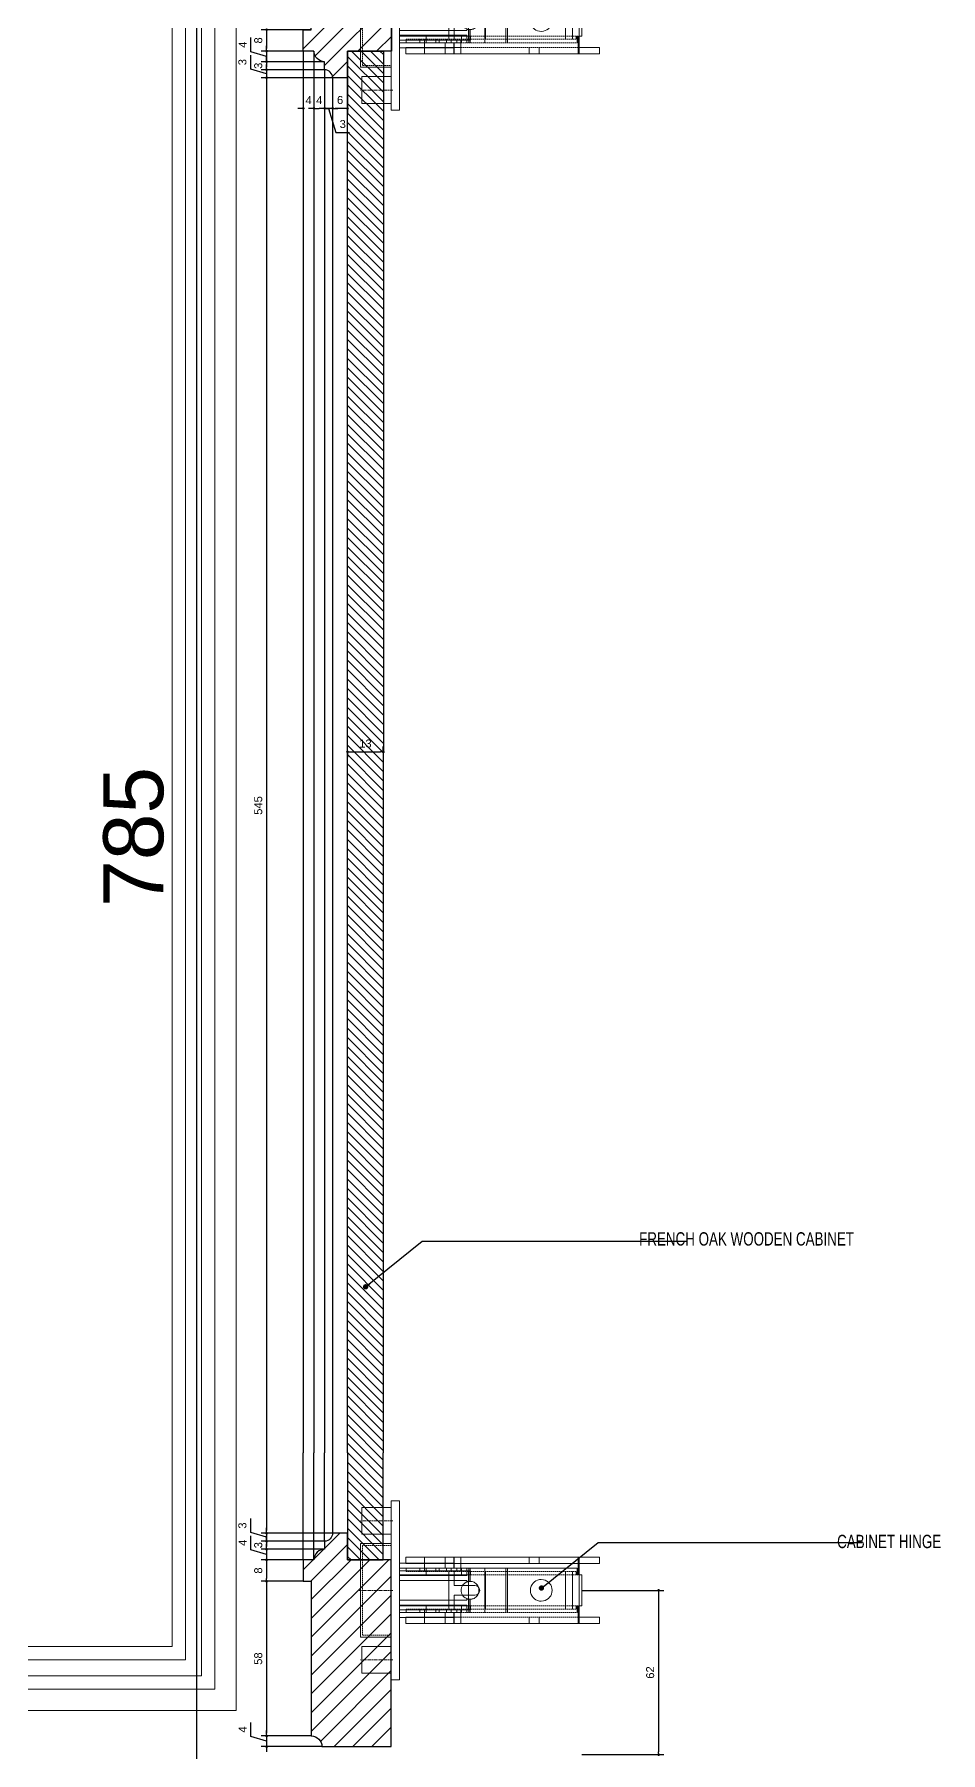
# Model space of a CAD drawing. Header units: inches. Extents: x 274057 to 444617, y 485849 to 635630.
# Drawn here: x 373181 to 373520, y 516564 to 517208 of the extents above; entities that cross this region are included whole.
import ezdxf

# ---------------------------------------------------------------- set-up
doc = ezdxf.new("R2010")
doc.units = ezdxf.units.IN
doc.header["$MEASUREMENT"] = 0
doc.linetypes.add('CENTER', pattern=[2, 1.25, -0.25, 0.25, -0.25])
doc.linetypes.add('DASHED', pattern=[0.75, 0.5, -0.25])
for name, color, linetype in [('CQ PANEL DIMENSION', 1, 'Continuous'), ('CQ Sheet text', 3, 'Continuous'), ('CQ SPOT DETAILS', 40, 'Continuous'), ('CQ Wood plan', 23, 'Continuous'), ('CQ Wood Section', 60, 'Continuous'), ('Layer7', 8, 'Continuous')]:
    doc.layers.add(name, color=color, linetype=linetype)
doc.styles.add('DIM 50', font='romans.shx', dxfattribs={"width": 0.75, "height": 100})
doc.styles.get("Standard").update_dxf_attribs({"font": 'arial.ttf'})
doc.dimstyles.new('chester 15', dxfattribs={"dimscale": 0.15, "dimtxt": 150, "dimasz": 100, "dimexe": 100, "dimexo": 0, "dimgap": 80, "dimtad": 1, "dimdec": 0, "dimzin": 0, "dimdsep": 46, "dimtxsty": 'Standard', "dimblk": 'DOT', "dimcen": 100, "dimclrd": 1, "dimclre": 1, "dimclrt": 3, "dimadec": 0, "dimazin": 0, "dimtfac": 1, "dimtdec": 0, "dimtofl": 0, "dimtmove": 0, "dimatfit": 3, "dimfxl": 1, "dimtolj": 1, "dimtzin": 0, "dimlwd": -1, "dimarcsym": 0})
doc.dimstyles.new('CQ 2', dxfattribs={"dimscale": 0.02, "dimtxt": 150, "dimasz": 50, "dimexe": 100, "dimexo": 0, "dimgap": 80, "dimtad": 1, "dimdec": 0, "dimzin": 0, "dimdsep": 46, "dimtxsty": 'Standard', "dimblk": 'DOT', "dimcen": 100, "dimclrd": 1, "dimclre": 1, "dimclrt": 3, "dimadec": 0, "dimazin": 0, "dimtfac": 1, "dimtdec": 0, "dimtofl": 0, "dimtmove": 0, "dimatfit": 3, "dimfxl": 1, "dimtolj": 1, "dimtzin": 0, "dimlwd": -1, "dimarcsym": 0})
doc.dimstyles.get("Standard").update_dxf_attribs({"dimtxt": 0.18, "dimasz": 0.18, "dimexe": 0.18, "dimexo": 0.0625, "dimgap": 0.09, "dimtad": 0, "dimtih": 1, "dimtoh": 1, "dimdec": 4, "dimzin": 0, "dimdsep": 46, "dimtxsty": 'Standard', "dimcen": 0.09, "dimadec": 0, "dimazin": 0, "dimtfac": 1, "dimtdec": 4, "dimtofl": 0, "dimtmove": 0, "dimatfit": 3, "dimfxl": 1, "dimtolj": 1, "dimtzin": 0, "dimarcsym": 0})

# ---------------------------------------------------------------- blocks, each defined once
blk = doc.blocks.new('Hettich Sensys 8645i 110deg side')
at = {"layer": 'Defpoints', "linetype": 'Continuous', "lineweight": 0}
for p, q in [((120.73, -44.65), (117.73, -44.65)), ((117.73, -44.65), (117.73, -111.81)), ((120.73, -44.65), (120.73, -111.81)), ((106.73, -47.23), (106.73, -57.23)), ((117.73, -47.23), (106.73, -47.23)), ((106.73, -57.23), (117.73, -57.23)), ((106.23, -60.73), (106.23, -95.73)), ((117.73, -60.73), (106.23, -60.73)), ((120.73, -68.08), (140.86, -68.08)), ((120.73, -69.94), (141.26, -69.94)), ((123.14, -65.82), (123.14, -68.08)), ((123.14, -65.82), (195.79, -65.82)), ((123.14, -68.08), (123.14, -68.13)), ((140.86, -68.13), (123.14, -68.13)), ((123.35, -69.96), (123.35, -70.86)), ((143.8, -69.96), (123.35, -69.96)), ((128.42, -69.96), (128.42, -71.23)), ((130.14, -68.08), (130.14, -69.94)), ((130.18, -65.82), (130.18, -68.08)), ((130.18, -68.13), (130.18, -69.94)), ((130.21, -69.96), (130.21, -70.86)), ((130.81, -69.96), (130.81, -70.86)), ((134.41, -69.96), (134.41, -70.86)), ((135.6, -69.96), (135.6, -70.86)), ((137.95, -65.82), (137.95, -68.08)), ((137.95, -68.13), (137.95, -69.94)), ((138.38, -69.96), (138.38, -70.86)), ((140.17, -69.96), (140.17, -70.86)), ((140.86, -68.08), (141.26, -68.08)), ((140.86, -68.13), (143.8, -68.13)), ((141.18, -65.82), (141.18, -68.08)), ((141.18, -68.13), (141.18, -69.94)), ((141.26, -68.08), (141.26, -65.82)), ((141.26, -69.94), (141.26, -68.13)), ((142.31, -69.96), (142.31, -70.86)), ((143.8, -65.82), (143.8, -70.86)), ((143.8, -68.13), (188.18, -68.13)), ((143.8, -69.96), (187.37, -69.96)), ((144.03, -69.96), (144.03, -72.73)), ((145.98, -69.96), (145.98, -72.73)), ((146.84, -69.96), (146.84, -74.9)), ((147.34, -69.96), (147.34, -74.88)), ((152.73, -69.96), (152.73, -78.23)), ((160.67, -69.96), (160.67, -78.23)), ((161.23, -69.96), (161.23, -78.23)), ((169.45, -65.82), (169.45, -68.13)), ((173.09, -65.82), (173.09, -68.13)), ((187.37, -69.96), (187.37, -72.43)), ((187.76, -65.82), (187.76, -72.43)), ((188.18, -65.82), (188.18, -78.23)), ((188.18, -68.13), (195.79, -68.13)), ((195.78, -65.82), (195.78, -68.13)), ((195.79, -68.13), (195.79, -65.82)), ((120.73, -70.86), (147.41, -70.86)), ((120.73, -72.38), (147.41, -72.38)), ((140.42, -72.73), (120.73, -72.73)), ((140.42, -74.55), (120.73, -74.55)), ((123.35, -70.86), (123.35, -71.23)), ((130.21, -70.86), (130.21, -71.23)), ((130.81, -70.86), (130.81, -71.23)), ((130.81, -70.86), (130.81, -72.38)), ((131.45, -72.38), (131.45, -72.43)), ((139.29, -72.43), (131.45, -72.43)), ((132.89, -72.38), (132.89, -72.43)), ((134.41, -70.86), (134.41, -71.23)), ((135.6, -70.86), (135.6, -71.23)), ((135.95, -72.38), (135.95, -72.43)), ((137.42, -72.38), (137.42, -72.43)), ((138.38, -70.86), (138.38, -71.23)), ((139.29, -71.23), (139.29, -72.38)), ((139.29, -72.38), (139.29, -72.73)), ((139.29, -72.73), (139.29, -74.55)), ((139.29, -74.55), (139.29, -78.23)), ((140.42, -72.73), (145.98, -72.73)), ((140.42, -74.55), (145.98, -74.55)), ((141.28, -71.23), (141.28, -76.41)), ((149.04, -76.41), (141.28, -76.41)), ((145.98, -74.55), (145.98, -75.11)), ((146.64, -70.86), (146.64, -72.38)), ((146.64, -72.38), (146.64, -78.23)), ((147.41, -72.38), (147.41, -70.86)), ((153.03, -71.23), (153.03, -78.23)), ((182.97, -71.23), (182.97, -78.23)), ((185.62, -71.23), (185.62, -78.23)), ((187.06, -71.23), (187.06, -72.43)), ((188.18, -72.43), (189.17, -72.43)), ((189.15, -72.43), (189.15, -78.23)), ((189.17, -78.23), (189.17, -72.43)), ((140.42, -81.9), (120.73, -81.9)), ((139.29, -81.9), (139.29, -78.23)), ((139.29, -83.73), (139.29, -81.9)), ((140.42, -81.9), (145.98, -81.9)), ((141.28, -85.23), (141.28, -80.04)), ((149.04, -80.04), (141.28, -80.04)), ((145.98, -81.9), (145.98, -81.34)), ((146.64, -84.08), (146.64, -78.23)), ((146.84, -86.5), (146.84, -81.56)), ((147.34, -86.5), (147.34, -81.58)), ((152.73, -86.5), (152.73, -78.23)), ((153.03, -85.23), (153.03, -78.23)), ((160.67, -86.5), (160.67, -78.23)), ((161.23, -86.5), (161.23, -78.23)), ((182.97, -85.23), (182.97, -78.23)), ((185.62, -85.23), (185.62, -78.23)), ((188.18, -90.63), (188.18, -78.23)), ((189.15, -84.03), (189.15, -78.23)), ((189.17, -78.23), (189.17, -84.03)), ((140.42, -83.73), (120.73, -83.73)), ((120.73, -84.08), (147.41, -84.08)), ((120.73, -85.59), (147.41, -85.59)), ((120.73, -86.51), (141.26, -86.51)), ((120.73, -88.38), (140.86, -88.38)), ((123.14, -88.38), (123.14, -88.33)), ((140.86, -88.33), (123.14, -88.33)), ((123.14, -90.63), (123.14, -88.38)), ((123.35, -85.59), (123.35, -85.23)), ((123.35, -86.5), (123.35, -85.59)), ((143.8, -86.5), (123.35, -86.5)), ((128.42, -86.5), (128.42, -85.23)), ((130.14, -88.38), (130.14, -86.51)), ((130.18, -88.33), (130.18, -86.51)), ((130.18, -90.63), (130.18, -88.38)), ((130.21, -85.59), (130.21, -85.23)), ((130.21, -86.5), (130.21, -85.59)), ((130.81, -85.59), (130.81, -84.08)), ((130.81, -85.59), (130.81, -85.23)), ((130.81, -86.5), (130.81, -85.59)), ((131.45, -84.08), (131.45, -84.03)), ((139.29, -84.03), (131.45, -84.03)), ((132.89, -84.08), (132.89, -84.03)), ((134.41, -85.59), (134.41, -85.23)), ((134.41, -86.5), (134.41, -85.59)), ((135.6, -85.59), (135.6, -85.23)), ((135.6, -86.5), (135.6, -85.59)), ((135.95, -84.08), (135.95, -84.03)), ((137.42, -84.08), (137.42, -84.03)), ((137.95, -88.33), (137.95, -86.51)), ((137.95, -90.63), (137.95, -88.38)), ((138.38, -85.59), (138.38, -85.23)), ((138.38, -86.5), (138.38, -85.59)), ((139.29, -84.08), (139.29, -83.73)), ((139.29, -85.23), (139.29, -84.08)), ((140.17, -86.5), (140.17, -85.59)), ((140.42, -83.73), (145.98, -83.73)), ((140.86, -88.33), (143.8, -88.33)), ((140.86, -88.38), (141.26, -88.38)), ((141.18, -88.33), (141.18, -86.51)), ((141.18, -90.63), (141.18, -88.38)), ((141.26, -86.51), (141.26, -88.33)), ((141.26, -88.38), (141.26, -90.63)), ((142.31, -86.5), (142.31, -85.59)), ((143.8, -90.63), (143.8, -85.59)), ((144.03, -86.5), (144.03, -83.73)), ((145.98, -86.5), (145.98, -83.73)), ((146.64, -85.59), (146.64, -84.08)), ((147.41, -84.08), (147.41, -85.59)), ((169.45, -90.63), (169.45, -88.33)), ((173.09, -90.63), (173.09, -88.33)), ((187.06, -85.23), (187.06, -84.03)), ((187.37, -86.5), (187.37, -84.03)), ((187.76, -90.63), (187.76, -84.03)), ((188.18, -84.03), (189.17, -84.03)), ((188.18, -88.33), (195.79, -88.33)), ((195.78, -90.63), (195.78, -88.33)), ((195.79, -88.33), (195.79, -90.63)), ((106.23, -95.73), (117.73, -95.73)), ((123.14, -90.63), (195.79, -90.63)), ((106.73, -99.23), (106.73, -109.23)), ((117.73, -99.23), (106.73, -99.23)), ((106.73, -109.23), (117.73, -109.23)), ((117.73, -111.81), (120.73, -111.81))]:
    blk.add_line(p, q, dxfattribs=at)
at = {"layer": 'Defpoints', "linetype": 'CENTER', "lineweight": 0}
for p, q in [((118.28, -52.23), (106.18, -52.23)), ((118.3, -78.23), (105.65, -78.23)), ((118.28, -104.23), (106.18, -104.23))]:
    blk.add_line(p, q, dxfattribs=at)
at = {"layer": 'Defpoints', "linetype": 'DASHED', "lineweight": 0}
for p, q in [((106.88, -61.43), (106.88, -95.03)), ((117.73, -61.43), (106.88, -61.43)), ((123.35, -71.23), (187.06, -71.23)), ((139.29, -72.43), (188.18, -72.43)), ((123.35, -85.23), (187.06, -85.23)), ((139.29, -84.03), (188.18, -84.03)), ((143.8, -86.5), (187.37, -86.5)), ((143.8, -88.33), (188.18, -88.33)), ((106.88, -95.03), (117.73, -95.03))]:
    blk.add_line(p, q, dxfattribs=at)
at = {"layer": 'Defpoints', "linetype": 'Continuous', "lineweight": 0}
for points in [[(143.88, -78.23, 0), (143.89, -77.91, 0), (143.93, -77.64, 0), (143.98, -77.39, 0), (144.03, -77.21, 0)], [(145.98, -75.11, 0), (145.72, -75.23, 0), (145.46, -75.38, 0), (145.22, -75.54, 0), (144.99, -75.73, 0), (144.78, -75.93, 0), (144.59, -76.15, 0), (144.42, -76.39, 0), (144.27, -76.64, 0), (144.14, -76.91, 0), (144.04, -77.18, 0), (144.03, -77.21, 0)], [(147.34, -74.88, 0), (147.3, -74.87, 0), (147.2, -74.87, 0), (147.07, -74.88, 0), (146.91, -74.89, 0), (146.84, -74.9, 0)], [(147.34, -74.88, 0), (147.42, -74.88, 0), (147.58, -74.89, 0), (147.8, -74.92, 0), (148.08, -74.98, 0), (148.39, -75.08, 0), (148.73, -75.23, 0), (149.04, -75.41, 0), (149.35, -75.63, 0), (149.64, -75.89, 0), (149.9, -76.19, 0), (150.15, -76.58, 0), (150.35, -76.99, 0), (150.51, -77.51, 0), (150.58, -78.05, 0), (150.57, -78.23, 0)], [(173.92, -74.17, 0), (173.23, -74.23, 0), (172.57, -74.4, 0), (171.94, -74.68, 0), (171.37, -75.07, 0), (170.87, -75.54, 0), (170.46, -76.1, 0), (170.15, -76.71, 0), (169.95, -77.36, 0), (169.86, -78.04, 0), (169.87, -78.23, 0)], [(177.97, -78.23, 0), (177.98, -78.16, 0), (177.91, -77.48, 0), (177.73, -76.83, 0), (177.45, -76.22, 0), (177.07, -75.66, 0), (176.59, -75.18, 0), (176.05, -74.77, 0), (175.44, -74.46, 0), (174.78, -74.26, 0), (173.92, -74.17, 0)], [(143.88, -78.23, 0), (143.89, -78.55, 0), (143.93, -78.82, 0), (143.98, -79.06, 0), (144.03, -79.25, 0)], [(145.98, -81.34, 0), (145.72, -81.22, 0), (145.46, -81.08, 0), (145.22, -80.92, 0), (144.99, -80.73, 0), (144.78, -80.53, 0), (144.59, -80.3, 0), (144.42, -80.07, 0), (144.27, -79.81, 0), (144.14, -79.55, 0), (144.04, -79.28, 0), (144.03, -79.25, 0)], [(147.34, -81.58, 0), (147.3, -81.58, 0), (147.2, -81.58, 0), (147.07, -81.58, 0), (146.91, -81.57, 0), (146.84, -81.56, 0)], [(147.34, -81.58, 0), (147.42, -81.58, 0), (147.58, -81.57, 0), (147.8, -81.54, 0), (148.08, -81.47, 0), (148.39, -81.38, 0), (148.73, -81.23, 0), (149.04, -81.05, 0), (149.35, -80.83, 0), (149.64, -80.56, 0), (149.9, -80.26, 0), (150.15, -79.88, 0), (150.35, -79.46, 0), (150.51, -78.94, 0), (150.58, -78.41, 0), (150.57, -78.23, 0)], [(173.92, -82.29, 0), (173.23, -82.23, 0), (172.57, -82.06, 0), (171.94, -81.77, 0), (171.37, -81.39, 0), (170.87, -80.91, 0), (170.46, -80.36, 0), (170.15, -79.75, 0), (169.95, -79.1, 0), (169.86, -78.42, 0), (169.87, -78.23, 0)], [(177.97, -78.23, 0), (177.98, -78.3, 0), (177.91, -78.97, 0), (177.73, -79.63, 0), (177.45, -80.24, 0), (177.07, -80.79, 0), (176.59, -81.28, 0), (176.05, -81.69, 0), (175.44, -81.99, 0), (174.78, -82.2, 0), (173.92, -82.29, 0)]]:
    blk.add_polyline3d(points, dxfattribs=at)
for centre, radius, start, end in [((147.23, -78.23), 3.36, 78.69675, 111.80112), ((149.04, -78.23), 1.81, 0, 90), ((147.23, -78.23), 3.36, 248.19888, 281.30325), ((149.04, -78.23), 1.81, 270, 0)]:
    blk.add_arc(centre, radius, start, end, dxfattribs=at)
for p in [(135.27, -72.23), (117.73, -78.23), (117.73, -78.23), (135.27, -84.23)]:
    blk.add_point(p, dxfattribs=at)
blk = doc.blocks.new('tv cabinet section')
at = {"layer": 'Layer7'}
h = blk.add_hatch(dxfattribs=at)
h.set_pattern_fill('ANSI31', color=256, scale=40, angle=-90)
h.set_pattern_definition([(315, (-219903.3706, 849429.67), (3.535533906, 3.535533906), [])])
h.paths.add_polyline_path([(363141.2, 517209.27), (363144.2, 517209.27), (363144.2, 517201.27), (363140.2, 517201.27, -0.414214), (363136.2, 517197.27), (363136.2, 517194.27, 0.414214), (363133.2, 517191.27), (363127.63, 517191.27), (363127.63, 517201.26), (363121.63, 517201.26), (363111.2, 517201.26), (363111.2, 517211.27), (363111.2, 517271.27), (363137.2, 517271.27, 0.397359), (363141.2, 517267.27)])
h = blk.add_hatch(dxfattribs=at)
h.set_pattern_fill('ANSI31', color=256, scale=20)
h.set_pattern_definition([(45, (-144472.1598, 869075.7357), (-1.767766953, 1.767766953), [])])
h.paths.add_polyline_path([(363114.2, 517201.26), (363127.63, 517201.26), (363127.64, 516635.8), (363114.22, 516635.8)])
h = blk.add_hatch(dxfattribs=at)
h.set_pattern_fill('ANSI31', color=256, scale=40, angle=-90)
h.set_pattern_definition([(315, (-219903.3826, 848944.524), (3.535533906, 3.535533906), [])])
h.paths.add_polyline_path([(363141.22, 516627.79), (363144.22, 516627.79), (363144.22, 516635.79), (363140.22, 516635.79, 0.414214), (363136.22, 516639.79), (363136.22, 516642.79, -0.414214), (363133.22, 516645.79), (363127.64, 516645.79), (363127.64, 516635.8), (363121.64, 516635.8), (363111.22, 516635.8), (363111.22, 516625.79), (363111.22, 516565.79), (363137.22, 516565.79, -0.397359), (363141.22, 516569.79)])
at = {"color": 8}
for points, elevation in [([(363140.2, 517201.27), (363140.22, 516675.96)], -0.03), ([(363144.2, 517201.27), (363144.22, 516675.96)], -0.03), ([(363136.2, 517194.27), (363136.22, 516675.96)], -0.03), ([(363133.2, 517191.27), (363133.22, 516645.79)], -0.03), ([(363136.22, 516642.79), (363136.22, 516675.96)], -0.05), ([(363140.22, 516635.79), (363140.22, 516675.96)], -0.05), ([(363144.22, 516635.79), (363144.22, 516675.96)], -0.05)]:
    blk.add_lwpolyline(points, dxfattribs=dict(at, elevation=elevation))
at = {"layer": 'CQ Wood Section', "ltscale": 1000, "elevation": -0.03}
for points in [[(363127.63, 517191.27), (363133.2, 517191.27, -0.414214), (363136.2, 517194.27), (363136.2, 517197.27, 0.414214), (363140.2, 517201.27), (363144.2, 517201.27), (363144.2, 517209.27), (363141.2, 517209.27), (363141.2, 517267.27, -0.397359), (363137.2, 517271.27), (363111.2, 517271.27), (363111.2, 517201.26), (363121.63, 517201.26), (363121.63, 517201.26), (363127.63, 517201.26)], [(363127.64, 516645.79), (363133.22, 516645.79, 0.414214), (363136.22, 516642.79), (363136.22, 516639.79, -0.414214), (363140.22, 516635.79), (363144.22, 516635.79), (363144.22, 516627.79), (363141.22, 516627.79), (363141.22, 516569.79, 0.397359), (363137.22, 516565.79), (363111.22, 516565.79), (363111.22, 516635.8), (363121.64, 516635.8), (363121.64, 516635.8), (363127.64, 516635.8)]]:
    blk.add_lwpolyline(points, format="xyb", close=True, dxfattribs=at)
at = {"layer": 'CQ Wood Section', "ltscale": 1000}
for points, elevation in [([(363127.64, 516675.96), (363127.63, 517201.26), (363114.2, 517201.26), (363114.22, 516675.96)], -0.03), ([(363127.64, 516675.96), (363127.64, 516635.8), (363114.22, 516635.8), (363114.22, 516675.96)], -0.05)]:
    blk.add_lwpolyline(points, dxfattribs=dict(at, elevation=elevation))
at = {"layer": 'CQ Wood Section', "ltscale": 1000, "xscale": -1}
for p in [(363228.94, 517290.92, 0.02), (363228.94, 516702.6, 0.02)]:
    blk.add_blockref('Hettich Sensys 8645i 110deg side', p, dxfattribs=at)
blk = doc.blocks.new('_Dot')
at = {"color": 0, "linetype": 'ByBlock', "lineweight": -2}
blk.add_line((-0.5, 0), (-1, 0), dxfattribs=at)
at = {"color": 0, "linetype": 'ByBlock', "const_width": 0.5}
blk.add_lwpolyline([(-0.25, 0, 1), (0.25, 0, 1)], format="xyb", close=True, dxfattribs=at)
blk = doc.blocks.new('*D1289')
at = {"layer": 'CQ PANEL DIMENSION', "color": 1, "lineweight": -2, "transparency": 16777216}
for p, q in [((373289.34, 517299.17), (373226.28, 517299.17)), ((373241.28, 516514.34), (373226.28, 516514.34))]:
    blk.add_line(p, q, dxfattribs=at)
at = {"layer": 'CQ PANEL DIMENSION', "color": 1, "transparency": 16777216}
blk.add_line((373241.28, 517284.17), (373241.28, 516529.34), dxfattribs=at)
at = {"layer": 'Defpoints', "color": 0, "transparency": 16777216}
for p in [(373289.34, 517299.17, -0.06), (373241.28, 516514.34, 0.09), (373241.28, 516514.34)]:
    blk.add_point(p, dxfattribs=at)
at = {"layer": 'CQ PANEL DIMENSION', "color": 1, "transparency": 16777216, "xscale": 15, "yscale": 15, "zscale": 15}
for p, rotation in [((373241.28, 517299.17), 90), ((373241.28, 516514.34), 270)]:
    blk.add_blockref('_Dot', p, dxfattribs=dict(at, rotation=rotation))
at = {"layer": 'CQ PANEL DIMENSION', "color": 3, "transparency": 16777216, "insert": (373217.79, 516906.76), "char_height": 22.5, "attachment_point": 5, "rotation": 90}
blk.add_mtext('\\A1;785', dxfattribs=at)
blk = doc.blocks.new('*D1330')
at = {"layer": 'CQ SPOT DETAILS', "color": 1, "lineweight": -2, "transparency": 16777216}
for p, q in [((373284.34, 517209.27), (373265.6, 517209.27)), ((373281.34, 517201.27), (373265.6, 517201.27))]:
    blk.add_line(p, q, dxfattribs=at)
at = {"layer": 'CQ SPOT DETAILS', "color": 1, "transparency": 16777216}
blk.add_line((373267.6, 517208.27), (373267.6, 517202.27), dxfattribs=at)
at = {"layer": 'Defpoints', "color": 0, "transparency": 16777216}
for p in [(373284.34, 517209.27, -0.13), (373267.6, 517201.27), (373281.34, 517201.27, -0.13)]:
    blk.add_point(p, dxfattribs=at)
at = {"layer": 'CQ SPOT DETAILS', "color": 1, "transparency": 16777216}
for p, rotation in [((373267.6, 517209.27), 90), ((373267.6, 517201.27), 270)]:
    blk.add_blockref('_Dot', p, dxfattribs=dict(at, rotation=rotation))
at = {"layer": 'CQ SPOT DETAILS', "color": 3, "transparency": 16777216, "insert": (373264.46, 517205.27), "char_height": 3, "attachment_point": 5, "rotation": 90}
blk.add_mtext('\\A1;8', dxfattribs=at)
blk = doc.blocks.new('*D1331')
at = {"layer": 'CQ SPOT DETAILS', "color": 1, "transparency": 16777216}
for p, q in [((373261.7, 517201.04), (373261.7, 517206.32)), ((373267.6, 517199.27), (373261.7, 517201.04)), ((373267.6, 517202.27), (373267.6, 517203.27)), ((373267.6, 517201.27), (373267.6, 517197.27)), ((373267.6, 517196.27), (373267.6, 517195.27))]:
    blk.add_line(p, q, dxfattribs=at)
at = {"layer": 'CQ SPOT DETAILS', "color": 1, "lineweight": -2, "transparency": 16777216}
for p, q in [((373281.34, 517201.27), (373265.6, 517201.27)), ((373289.34, 517197.27), (373265.6, 517197.27))]:
    blk.add_line(p, q, dxfattribs=at)
at = {"layer": 'Defpoints', "color": 0, "transparency": 16777216}
for p in [(373281.34, 517201.27, -0.13), (373267.6, 517197.27), (373289.34, 517197.27, -0.13)]:
    blk.add_point(p, dxfattribs=at)
at = {"layer": 'CQ SPOT DETAILS', "color": 1, "transparency": 16777216}
for p, rotation in [((373267.6, 517201.27), 270), ((373267.6, 517197.27), 90)]:
    blk.add_blockref('_Dot', p, dxfattribs=dict(at, rotation=rotation))
at = {"layer": 'CQ SPOT DETAILS', "color": 3, "transparency": 16777216, "insert": (373258.6, 517203.68), "char_height": 3, "attachment_point": 5, "rotation": 90}
blk.add_mtext('\\A1;4', dxfattribs=at)
blk = doc.blocks.new('*D1332')
at = {"layer": 'CQ SPOT DETAILS', "color": 1, "transparency": 16777216}
for p, q in [((373267.6, 517198.27), (373267.6, 517199.27)), ((373267.6, 517193.27), (373267.6, 517192.27))]:
    blk.add_line(p, q, dxfattribs=at)
at = {"layer": 'CQ SPOT DETAILS', "color": 1, "lineweight": -2, "transparency": 16777216}
for p, q in [((373289.34, 517197.27), (373265.6, 517197.27)), ((373289.34, 517194.27), (373265.6, 517194.27))]:
    blk.add_line(p, q, dxfattribs=at)
at = {"layer": 'Defpoints', "color": 0, "transparency": 16777216}
for p in [(373267.6, 517194.27), (373289.34, 517197.27, -0.13), (373289.34, 517194.27, -0.13)]:
    blk.add_point(p, dxfattribs=at)
at = {"layer": 'CQ SPOT DETAILS', "color": 1, "transparency": 16777216}
for p, rotation in [((373267.6, 517197.27), 270), ((373267.6, 517194.27), 90)]:
    blk.add_blockref('_Dot', p, dxfattribs=dict(at, rotation=rotation))
at = {"layer": 'CQ SPOT DETAILS', "color": 3, "transparency": 16777216, "insert": (373264.46, 517195.77), "char_height": 3, "attachment_point": 5, "rotation": 90}
blk.add_mtext('\\A1;3', dxfattribs=at)
blk = doc.blocks.new('*D1333')
at = {"layer": 'CQ SPOT DETAILS', "color": 1, "transparency": 16777216}
for p, q in [((373261.66, 517194.55), (373261.66, 517199.72)), ((373267.6, 517192.77), (373261.66, 517194.55)), ((373267.6, 517195.27), (373267.6, 517196.27)), ((373267.6, 517194.27), (373267.6, 517191.27)), ((373267.6, 517190.27), (373267.6, 517189.27))]:
    blk.add_line(p, q, dxfattribs=at)
at = {"layer": 'CQ SPOT DETAILS', "color": 1, "lineweight": -2, "transparency": 16777216}
for p, q in [((373289.34, 517194.27), (373265.6, 517194.27)), ((373292.34, 517191.27), (373265.6, 517191.27))]:
    blk.add_line(p, q, dxfattribs=at)
at = {"layer": 'Defpoints', "color": 0, "transparency": 16777216}
for p in [(373289.34, 517194.27, -0.13), (373267.6, 517191.27), (373292.34, 517191.27, -0.13)]:
    blk.add_point(p, dxfattribs=at)
at = {"layer": 'CQ SPOT DETAILS', "color": 1, "transparency": 16777216}
for p, rotation in [((373267.6, 517194.27), 270), ((373267.6, 517191.27), 90)]:
    blk.add_blockref('_Dot', p, dxfattribs=dict(at, rotation=rotation))
at = {"layer": 'CQ SPOT DETAILS', "color": 3, "transparency": 16777216, "insert": (373258.53, 517197.13), "char_height": 3, "attachment_point": 5, "rotation": 90}
blk.add_mtext('\\A1;3', dxfattribs=at)
blk = doc.blocks.new('*D1334')
at = {"layer": 'CQ SPOT DETAILS', "color": 1, "lineweight": -2, "transparency": 16777216}
for p, q in [((373292.34, 517191.27), (373265.6, 517191.27)), ((373297.91, 516645.79), (373265.6, 516645.79))]:
    blk.add_line(p, q, dxfattribs=at)
at = {"layer": 'CQ SPOT DETAILS', "color": 1, "transparency": 16777216}
blk.add_line((373267.6, 517190.27), (373267.6, 516646.79), dxfattribs=at)
at = {"layer": 'Defpoints', "color": 0, "transparency": 16777216}
for p in [(373292.34, 517191.27, -0.13), (373267.6, 516645.79), (373297.91, 516645.79, -0.13)]:
    blk.add_point(p, dxfattribs=at)
at = {"layer": 'CQ SPOT DETAILS', "color": 1, "transparency": 16777216}
for p, rotation in [((373267.6, 517191.27), 90), ((373267.6, 516645.79), 270)]:
    blk.add_blockref('_Dot', p, dxfattribs=dict(at, rotation=rotation))
at = {"layer": 'CQ SPOT DETAILS', "color": 3, "transparency": 16777216, "insert": (373264.47, 516918.53), "char_height": 3, "attachment_point": 5, "rotation": 90}
blk.add_mtext('\\A1;545', dxfattribs=at)
blk = doc.blocks.new('*D1335')
at = {"layer": 'CQ SPOT DETAILS', "color": 1, "transparency": 16777216}
for p, q in [((373261.66, 516646.07), (373261.66, 516651.24)), ((373267.6, 516644.29), (373261.66, 516646.07)), ((373267.6, 516646.79), (373267.6, 516647.79)), ((373267.6, 516645.79), (373267.6, 516642.79)), ((373267.6, 516641.79), (373267.6, 516640.79))]:
    blk.add_line(p, q, dxfattribs=at)
at = {"layer": 'CQ SPOT DETAILS', "color": 1, "lineweight": -2, "transparency": 16777216}
for p, q in [((373297.91, 516645.79), (373265.6, 516645.79)), ((373289.33, 516642.79), (373265.6, 516642.79))]:
    blk.add_line(p, q, dxfattribs=at)
at = {"layer": 'Defpoints', "color": 0, "transparency": 16777216}
for p in [(373297.91, 516645.79, -0.13), (373267.6, 516642.79), (373289.33, 516642.79, -0.13)]:
    blk.add_point(p, dxfattribs=at)
at = {"layer": 'CQ SPOT DETAILS', "color": 1, "transparency": 16777216}
for p, rotation in [((373267.6, 516645.79), 270), ((373267.6, 516642.79), 90)]:
    blk.add_blockref('_Dot', p, dxfattribs=dict(at, rotation=rotation))
at = {"layer": 'CQ SPOT DETAILS', "color": 3, "transparency": 16777216, "insert": (373258.53, 516648.65), "char_height": 3, "attachment_point": 5, "rotation": 90}
blk.add_mtext('\\A1;3', dxfattribs=at)
blk = doc.blocks.new('*D1336')
at = {"layer": 'CQ SPOT DETAILS', "color": 1, "transparency": 16777216}
for p, q in [((373261.7, 516639.56), (373261.7, 516644.84)), ((373267.6, 516637.79), (373261.7, 516639.56)), ((373267.6, 516640.79), (373267.6, 516641.79)), ((373267.6, 516639.79), (373267.6, 516635.79)), ((373267.6, 516634.79), (373267.6, 516633.79))]:
    blk.add_line(p, q, dxfattribs=at)
at = {"layer": 'CQ SPOT DETAILS', "color": 1, "lineweight": -2, "transparency": 16777216}
for p, q in [((373289.33, 516639.79), (373265.6, 516639.79)), ((373285.33, 516635.79), (373265.6, 516635.79))]:
    blk.add_line(p, q, dxfattribs=at)
at = {"layer": 'Defpoints', "color": 0, "transparency": 16777216}
for p in [(373289.33, 516639.79, -0.13), (373267.6, 516635.79), (373285.33, 516635.79, -0.13)]:
    blk.add_point(p, dxfattribs=at)
at = {"layer": 'CQ SPOT DETAILS', "color": 1, "transparency": 16777216}
for p, rotation in [((373267.6, 516639.79), 270), ((373267.6, 516635.79), 90)]:
    blk.add_blockref('_Dot', p, dxfattribs=dict(at, rotation=rotation))
at = {"layer": 'CQ SPOT DETAILS', "color": 3, "transparency": 16777216, "insert": (373258.6, 516642.2), "char_height": 3, "attachment_point": 5, "rotation": 90}
blk.add_mtext('\\A1;4', dxfattribs=at)
blk = doc.blocks.new('*D1337')
at = {"layer": 'CQ SPOT DETAILS', "color": 1, "lineweight": -2, "transparency": 16777216}
for p, q in [((373285.33, 516635.79), (373265.6, 516635.79)), ((373281.33, 516627.79), (373265.6, 516627.79))]:
    blk.add_line(p, q, dxfattribs=at)
at = {"layer": 'CQ SPOT DETAILS', "color": 1, "transparency": 16777216}
blk.add_line((373267.6, 516634.79), (373267.6, 516628.79), dxfattribs=at)
at = {"layer": 'Defpoints', "color": 0, "transparency": 16777216}
for p in [(373285.33, 516635.79, -0.13), (373267.6, 516627.79), (373281.33, 516627.79, -0.13)]:
    blk.add_point(p, dxfattribs=at)
at = {"layer": 'CQ SPOT DETAILS', "color": 1, "transparency": 16777216}
for p, rotation in [((373267.6, 516635.79), 90), ((373267.6, 516627.79), 270)]:
    blk.add_blockref('_Dot', p, dxfattribs=dict(at, rotation=rotation))
at = {"layer": 'CQ SPOT DETAILS', "color": 3, "transparency": 16777216, "insert": (373264.46, 516631.79), "char_height": 3, "attachment_point": 5, "rotation": 90}
blk.add_mtext('\\A1;8', dxfattribs=at)
blk = doc.blocks.new('*D1338')
at = {"layer": 'CQ SPOT DETAILS', "color": 1, "lineweight": -2, "transparency": 16777216}
for p, q in [((373281.33, 516627.79), (373265.6, 516627.79)), ((373284.33, 516569.79), (373265.6, 516569.79))]:
    blk.add_line(p, q, dxfattribs=at)
at = {"layer": 'CQ SPOT DETAILS', "color": 1, "transparency": 16777216}
blk.add_line((373267.6, 516626.79), (373267.6, 516570.79), dxfattribs=at)
at = {"layer": 'Defpoints', "color": 0, "transparency": 16777216}
for p in [(373281.33, 516627.79, -0.13), (373267.6, 516569.79), (373284.33, 516569.79, -0.13)]:
    blk.add_point(p, dxfattribs=at)
at = {"layer": 'CQ SPOT DETAILS', "color": 1, "transparency": 16777216}
for p, rotation in [((373267.6, 516627.79), 90), ((373267.6, 516569.79), 270)]:
    blk.add_blockref('_Dot', p, dxfattribs=dict(at, rotation=rotation))
at = {"layer": 'CQ SPOT DETAILS', "color": 3, "transparency": 16777216, "insert": (373264.46, 516598.79), "char_height": 3, "attachment_point": 5, "rotation": 90}
blk.add_mtext('\\A1;58', dxfattribs=at)
blk = doc.blocks.new('*D1339')
at = {"layer": 'CQ SPOT DETAILS', "color": 1, "transparency": 16777216}
for p, q in [((373261.7, 516569.56), (373261.7, 516574.84)), ((373267.6, 516567.79), (373261.7, 516569.56)), ((373267.6, 516570.79), (373267.6, 516571.79)), ((373267.6, 516569.79), (373267.6, 516565.79)), ((373267.6, 516564.79), (373267.6, 516563.79))]:
    blk.add_line(p, q, dxfattribs=at)
at = {"layer": 'CQ SPOT DETAILS', "color": 1, "lineweight": -2, "transparency": 16777216}
for p, q in [((373284.33, 516569.79), (373265.6, 516569.79)), ((373288.33, 516565.79), (373265.6, 516565.79))]:
    blk.add_line(p, q, dxfattribs=at)
at = {"layer": 'Defpoints', "color": 0, "transparency": 16777216}
for p in [(373284.33, 516569.79, -0.13), (373267.6, 516565.79), (373288.33, 516565.79, -0.13)]:
    blk.add_point(p, dxfattribs=at)
at = {"layer": 'CQ SPOT DETAILS', "color": 1, "transparency": 16777216}
for p, rotation in [((373267.6, 516569.79), 270), ((373267.6, 516565.79), 90)]:
    blk.add_blockref('_Dot', p, dxfattribs=dict(at, rotation=rotation))
at = {"layer": 'CQ SPOT DETAILS', "color": 3, "transparency": 16777216, "insert": (373258.6, 516572.2), "char_height": 3, "attachment_point": 5, "rotation": 90}
blk.add_mtext('\\A1;4', dxfattribs=at)
blk = doc.blocks.new('*D1340')
at = {"layer": 'CQ SPOT DETAILS', "color": 1, "transparency": 16777216}
for p, q in [((373267.6, 516643.79), (373267.6, 516644.79)), ((373267.6, 516638.79), (373267.6, 516637.79))]:
    blk.add_line(p, q, dxfattribs=at)
at = {"layer": 'CQ SPOT DETAILS', "color": 1, "lineweight": -2, "transparency": 16777216}
for p, q in [((373289.33, 516642.79), (373265.6, 516642.79)), ((373289.33, 516639.79), (373265.6, 516639.79))]:
    blk.add_line(p, q, dxfattribs=at)
at = {"layer": 'Defpoints', "color": 0, "transparency": 16777216}
for p in [(373267.6, 516642.79), (373289.33, 516642.79, -0.13), (373289.33, 516639.79)]:
    blk.add_point(p, dxfattribs=at)
at = {"layer": 'CQ SPOT DETAILS', "color": 1, "transparency": 16777216}
for p, rotation in [((373267.6, 516642.79), 270), ((373267.6, 516639.79), 90)]:
    blk.add_blockref('_Dot', p, dxfattribs=dict(at, rotation=rotation))
at = {"layer": 'CQ SPOT DETAILS', "color": 3, "transparency": 16777216, "insert": (373264.46, 516641.29), "char_height": 3, "attachment_point": 5, "rotation": 90}
blk.add_mtext('\\A1;3', dxfattribs=at)
blk = doc.blocks.new('*D1350')
at = {"layer": 'CQ SPOT DETAILS', "color": 1, "lineweight": -2, "transparency": 16777216}
for p, q in [((373292.34, 517191.27), (373292.34, 517177.79)), ((373297.92, 517191.27), (373297.92, 517177.79))]:
    blk.add_line(p, q, dxfattribs=at)
at = {"layer": 'CQ SPOT DETAILS', "color": 1, "transparency": 16777216}
blk.add_line((373296.92, 517179.79), (373293.34, 517179.79), dxfattribs=at)
at = {"layer": 'Defpoints', "color": 0, "transparency": 16777216}
for p in [(373292.34, 517191.27), (373297.92, 517191.27, -0.13), (373292.34, 517179.79)]:
    blk.add_point(p, dxfattribs=at)
at = {"layer": 'CQ SPOT DETAILS', "color": 1, "transparency": 16777216, "rotation": 180}
blk.add_blockref('_Dot', (373292.34, 517179.79), dxfattribs=at)
at = {"layer": 'CQ SPOT DETAILS', "color": 1, "transparency": 16777216}
blk.add_blockref('_Dot', (373297.92, 517179.79), dxfattribs=at)
at = {"layer": 'CQ SPOT DETAILS', "color": 3, "transparency": 16777216, "insert": (373295.13, 517182.92), "char_height": 3, "attachment_point": 5}
blk.add_mtext('\\A1;6', dxfattribs=at)
blk = doc.blocks.new('*D1351')
at = {"layer": 'CQ SPOT DETAILS', "color": 1, "lineweight": -2, "transparency": 16777216}
for p, q in [((373289.34, 517194.27), (373289.34, 517177.79)), ((373292.34, 517191.27), (373292.34, 517177.79))]:
    blk.add_line(p, q, dxfattribs=at)
at = {"layer": 'CQ SPOT DETAILS', "color": 1, "transparency": 16777216}
for p, q in [((373288.34, 517179.79), (373287.34, 517179.79)), ((373292.34, 517179.79), (373289.34, 517179.79)), ((373290.84, 517179.79), (373293.54, 517170.79)), ((373293.34, 517179.79), (373294.34, 517179.79)), ((373293.54, 517170.79), (373298.71, 517170.79))]:
    blk.add_line(p, q, dxfattribs=at)
at = {"layer": 'Defpoints', "color": 0, "transparency": 16777216}
for p in [(373289.34, 517194.27, -0.13), (373292.34, 517191.27), (373289.34, 517179.79)]:
    blk.add_point(p, dxfattribs=at)
at = {"layer": 'CQ SPOT DETAILS', "color": 1, "transparency": 16777216}
blk.add_blockref('_Dot', (373289.34, 517179.79), dxfattribs=at)
at = {"layer": 'CQ SPOT DETAILS', "color": 1, "transparency": 16777216, "rotation": 180}
blk.add_blockref('_Dot', (373292.34, 517179.79), dxfattribs=at)
at = {"layer": 'CQ SPOT DETAILS', "color": 3, "transparency": 16777216, "insert": (373296.13, 517173.92), "char_height": 3, "attachment_point": 5}
blk.add_mtext('\\A1;3', dxfattribs=at)
blk = doc.blocks.new('*D1352')
at = {"layer": 'CQ SPOT DETAILS', "color": 1, "lineweight": -2, "transparency": 16777216}
for p, q in [((373285.34, 517201.27), (373285.34, 517177.79)), ((373289.34, 517194.27), (373289.34, 517177.79))]:
    blk.add_line(p, q, dxfattribs=at)
at = {"layer": 'CQ SPOT DETAILS', "color": 1, "transparency": 16777216}
for p, q in [((373284.34, 517179.79), (373283.34, 517179.79)), ((373290.34, 517179.79), (373291.34, 517179.79))]:
    blk.add_line(p, q, dxfattribs=at)
at = {"layer": 'Defpoints', "color": 0, "transparency": 16777216}
for p in [(373285.34, 517201.27, -0.13), (373289.34, 517194.27, -0.13), (373285.34, 517179.79)]:
    blk.add_point(p, dxfattribs=at)
at = {"layer": 'CQ SPOT DETAILS', "color": 1, "transparency": 16777216}
blk.add_blockref('_Dot', (373285.34, 517179.79), dxfattribs=at)
at = {"layer": 'CQ SPOT DETAILS', "color": 1, "transparency": 16777216, "rotation": 180}
blk.add_blockref('_Dot', (373289.34, 517179.79), dxfattribs=at)
at = {"layer": 'CQ SPOT DETAILS', "color": 3, "transparency": 16777216, "insert": (373287.34, 517182.89), "char_height": 3, "attachment_point": 5}
blk.add_mtext('\\A1;4', dxfattribs=at)
blk = doc.blocks.new('*D1353')
at = {"layer": 'CQ SPOT DETAILS', "color": 1, "lineweight": -2, "transparency": 16777216}
for p, q in [((373281.34, 517201.27), (373281.34, 517177.79)), ((373285.34, 517201.27), (373285.34, 517177.79))]:
    blk.add_line(p, q, dxfattribs=at)
at = {"layer": 'CQ SPOT DETAILS', "color": 1, "transparency": 16777216}
for p, q in [((373280.34, 517179.79), (373279.34, 517179.79)), ((373286.34, 517179.79), (373287.34, 517179.79))]:
    blk.add_line(p, q, dxfattribs=at)
at = {"layer": 'Defpoints', "color": 0, "transparency": 16777216}
for p in [(373281.34, 517201.27), (373285.34, 517201.27, -0.13), (373281.34, 517179.79)]:
    blk.add_point(p, dxfattribs=at)
at = {"layer": 'CQ SPOT DETAILS', "color": 1, "transparency": 16777216}
blk.add_blockref('_Dot', (373281.34, 517179.79), dxfattribs=at)
at = {"layer": 'CQ SPOT DETAILS', "color": 1, "transparency": 16777216, "rotation": 180}
blk.add_blockref('_Dot', (373285.34, 517179.79), dxfattribs=at)
at = {"layer": 'CQ SPOT DETAILS', "color": 3, "transparency": 16777216, "insert": (373283.34, 517182.89), "char_height": 3, "attachment_point": 5}
blk.add_mtext('\\A1;4', dxfattribs=at)
blk = doc.blocks.new('*D1355')
at = {"layer": 'CQ SPOT DETAILS', "color": 1, "lineweight": -2, "transparency": 16777216}
for p, q in [((373311.34, 516938.61), (373311.34, 516940.61)), ((373297.91, 516938.61), (373297.91, 516936.61))]:
    blk.add_line(p, q, dxfattribs=at)
at = {"layer": 'CQ SPOT DETAILS', "color": 1, "transparency": 16777216}
blk.add_line((373298.91, 516938.61), (373310.34, 516938.61), dxfattribs=at)
at = {"layer": 'Defpoints', "color": 0, "transparency": 16777216}
for p in [(373297.91, 516938.61, -0.13), (373311.34, 516938.61, -0.13), (373311.34, 516938.61)]:
    blk.add_point(p, dxfattribs=at)
at = {"layer": 'CQ SPOT DETAILS', "color": 1, "transparency": 16777216, "rotation": 180}
blk.add_blockref('_Dot', (373297.91, 516938.61), dxfattribs=at)
at = {"layer": 'CQ SPOT DETAILS', "color": 1, "transparency": 16777216}
blk.add_blockref('_Dot', (373311.34, 516938.61), dxfattribs=at)
at = {"layer": 'CQ SPOT DETAILS', "color": 3, "transparency": 16777216, "insert": (373304.63, 516941.74), "char_height": 3, "attachment_point": 5}
blk.add_mtext('\\A1;13', dxfattribs=at)
blk = doc.blocks.new('*D1370')
at = {"layer": 'CQ SPOT DETAILS', "color": 1, "lineweight": -2, "transparency": 16777216}
for p, q in [((373385.77, 516624.37), (373416.5, 516624.37)), ((373385.76, 516562.78), (373416.5, 516562.78))]:
    blk.add_line(p, q, dxfattribs=at)
at = {"layer": 'CQ SPOT DETAILS', "color": 1, "transparency": 16777216}
blk.add_line((373414.5, 516623.37), (373414.5, 516563.78), dxfattribs=at)
at = {"layer": 'Defpoints', "color": 0, "transparency": 16777216}
for p in [(373385.77, 516624.37, -0.08), (373385.76, 516562.78, -0.25), (373414.5, 516562.78)]:
    blk.add_point(p, dxfattribs=at)
at = {"layer": 'CQ SPOT DETAILS', "color": 1, "transparency": 16777216}
for p, rotation in [((373414.5, 516624.37), 90), ((373414.5, 516562.78), 270)]:
    blk.add_blockref('_Dot', p, dxfattribs=dict(at, rotation=rotation))
at = {"layer": 'CQ SPOT DETAILS', "color": 3, "transparency": 16777216, "insert": (373411.37, 516593.57), "char_height": 3, "attachment_point": 5, "rotation": 90}
blk.add_mtext('\\A1;62', dxfattribs=at)

msp = doc.modelspace()

# ---------------------------------------------------------------- linework, layer by layer
at = {"layer": 'CQ Wood plan', "lineweight": 0, "elevation": 0}
for points in [[(373256.23, 517459.28), (372511.3, 517459.28), (372511.3, 516579.28), (373256.23, 516579.28)], [(373248.23, 517451.28), (372519.3, 517451.28), (372519.3, 516587.28), (373248.23, 516587.28)], [(373243.23, 517446.28), (372524.3, 517446.28), (372524.3, 516592.28), (373243.23, 516592.28)], [(373237.23, 517440.28), (372530.3, 517440.28), (372530.3, 516598.28), (373237.23, 516598.28)], [(373232.23, 517435.28), (372535.3, 517435.28), (372535.3, 516603.28), (373232.23, 516603.28)]]:
    msp.add_lwpolyline(points, close=True, dxfattribs=at)

# ---------------------------------------------------------------- block references
at = {"layer": 'CQ Wood Section', "xscale": -1}
msp.add_blockref('tv cabinet section', (736425.55, 0, -0.09), dxfattribs=at)

# ---------------------------------------------------------------- texts
at = {"layer": 'CQ Sheet text', "ltscale": 500, "char_height": 5, "width": 933.6961, "attachment_point": 1, "style": 'DIM 50'}
for s, insert in [('\\pxqr;{\\fCityBlueprint|b0|i0|c2|p2;FRENCH OAK WOODEN CABINET}', (372554.04, 516758.59, 0)), ('\\pxqr;{\\fCityBlueprint|b0|i0|c2|p2;CABINET HINGE}', (372586.74, 516645.18))]:
    msp.add_mtext(s, dxfattribs=dict(at, insert=insert))

# ---------------------------------------------------------------- dimensions: what is measured, and where the dimension line sits
at = {"layer": 'CQ PANEL DIMENSION'}
dim = msp.add_linear_dim(base=(373241.28, 516514.34, -0.09), p1=(373289.34, 517299.17, -0.15), p2=(373241.28, 516514.34, 0), angle=90, dimstyle='chester 15', override={"dimtmove": 1}, dxfattribs=at)
dim.commit()
dim.dimension.update_dxf_attribs({"geometry": '*D1289', "text_midpoint": (373217.79, 516906.76, -0.09)})
at = {"layer": 'CQ SPOT DETAILS'}
for base, p1, p2, picture, middle in [((373267.6, 517197.27), (373281.34, 517201.27, -0.13), (373289.34, 517197.27, -0.13), '*D1331', (373258.6, 517202.64)), ((373267.6, 517201.27), (373284.34, 517209.27, -0.13), (373281.34, 517201.27, -0.13), '*D1330', (373264.46, 517205.27)), ((373267.6, 517191.27), (373289.34, 517194.27, -0.13), (373292.34, 517191.27, -0.13), '*D1333', (373258.53, 517196.15)), ((373267.6, 516645.79), (373292.34, 517191.27, -0.13), (373297.91, 516645.79, -0.13), '*D1334', (373264.47, 516918.53)), ((373267.6, 516642.79), (373297.91, 516645.79, -0.13), (373289.33, 516642.79, -0.13), '*D1335', (373258.53, 516647.67)), ((373267.6, 516635.79), (373289.33, 516639.79, -0.13), (373285.33, 516635.79, -0.13), '*D1336', (373258.6, 516641.16)), ((373267.6, 516627.79), (373285.33, 516635.79, -0.13), (373281.33, 516627.79, -0.13), '*D1337', (373264.46, 516631.79)), ((373267.6, 516569.79), (373281.33, 516627.79, -0.13), (373284.33, 516569.79, -0.13), '*D1338', (373264.46, 516598.79)), ((373267.6, 516565.79), (373284.33, 516569.79, -0.13), (373288.33, 516565.79, -0.13), '*D1339', (373258.6, 516571.16))]:
    dim = msp.add_linear_dim(base=base, p1=p1, p2=p2, angle=90, dimstyle='CQ 2', override={"dimtmove": 1}, dxfattribs=at)
    dim.commit()
    dim.dimension.update_dxf_attribs({"geometry": picture, "text_midpoint": middle})
for base, p1, p2, picture, middle in [((373267.6, 517194.27), (373289.34, 517197.27, -0.13), (373289.34, 517194.27, -0.13), '*D1332', (373267.6, 517195.77)), ((373267.6, 516642.79), (373289.33, 516639.79), (373289.33, 516642.79, -0.13), '*D1340', (373267.6, 516641.29))]:
    dim = msp.add_linear_dim(base=base, p1=p1, p2=p2, angle=90, dimstyle='CQ 2', override={"dimtmove": 1}, dxfattribs=at)
    dim.commit()
    dim.dimension.update_dxf_attribs({"geometry": picture, "text_midpoint": middle, "dimtype": 160})
for base, p1, p2, picture, middle in [((373281.34, 517179.79), (373285.34, 517201.27, -0.13), (373281.34, 517201.27), '*D1353', (373283.34, 517179.79)), ((373285.34, 517179.79), (373289.34, 517194.27, -0.13), (373285.34, 517201.27, -0.13), '*D1352', (373287.34, 517179.79))]:
    dim = msp.add_linear_dim(base=base, p1=p1, p2=p2, dimstyle='CQ 2', override={"dimtmove": 1}, dxfattribs=at)
    dim.commit()
    dim.dimension.update_dxf_attribs({"geometry": picture, "text_midpoint": middle, "dimtype": 160})
dim = msp.add_linear_dim(base=(373289.34, 517179.79), p1=(373292.34, 517191.27), p2=(373289.34, 517194.27, -0.13), dimstyle='CQ 2', override={"dimtmove": 1}, dxfattribs=at)
dim.commit()
dim.dimension.update_dxf_attribs({"geometry": '*D1351', "text_midpoint": (373295.14, 517173.92)})
for base, p1, p2, picture, middle in [((373292.34, 517179.79), (373297.92, 517191.27, -0.13), (373292.34, 517191.27), '*D1350', (373295.13, 517182.92)), ((373311.34, 516938.61), (373297.91, 516938.61, -0.13), (373311.34, 516938.61, -0.13), '*D1355', (373304.63, 516941.74))]:
    dim = msp.add_linear_dim(base=base, p1=p1, p2=p2, dimstyle='CQ 2', dxfattribs=at)
    dim.commit()
    dim.dimension.update_dxf_attribs({"geometry": picture, "text_midpoint": middle})
dim = msp.add_linear_dim(base=(373414.5, 516562.78), p1=(373385.77, 516624.37, -0.08), p2=(373385.76, 516562.78, -0.25), angle=90, dimstyle='CQ 2', dxfattribs=at)
dim.commit()
dim.dimension.update_dxf_attribs({"geometry": '*D1370', "text_midpoint": (373411.37, 516593.57)})

# ---------------------------------------------------------------- leaders
at = {"layer": 'CQ SPOT DETAILS', "color": 1}
for points in [[(373304.7, 516738.13), (373325.94, 516755.24), (373424.83, 516755.24)], [(373370.6, 516625.24), (373391.85, 516642.35), (373490.74, 516642.35)]]:
    msp.add_leader(points, dimstyle='Standard', override={"dimasz": 2, "dimldrblk": 'Dot', "dimfxl": 0.1, "dimarcsym": 2}, dxfattribs=at)

doc.saveas('drawing.dxf')
